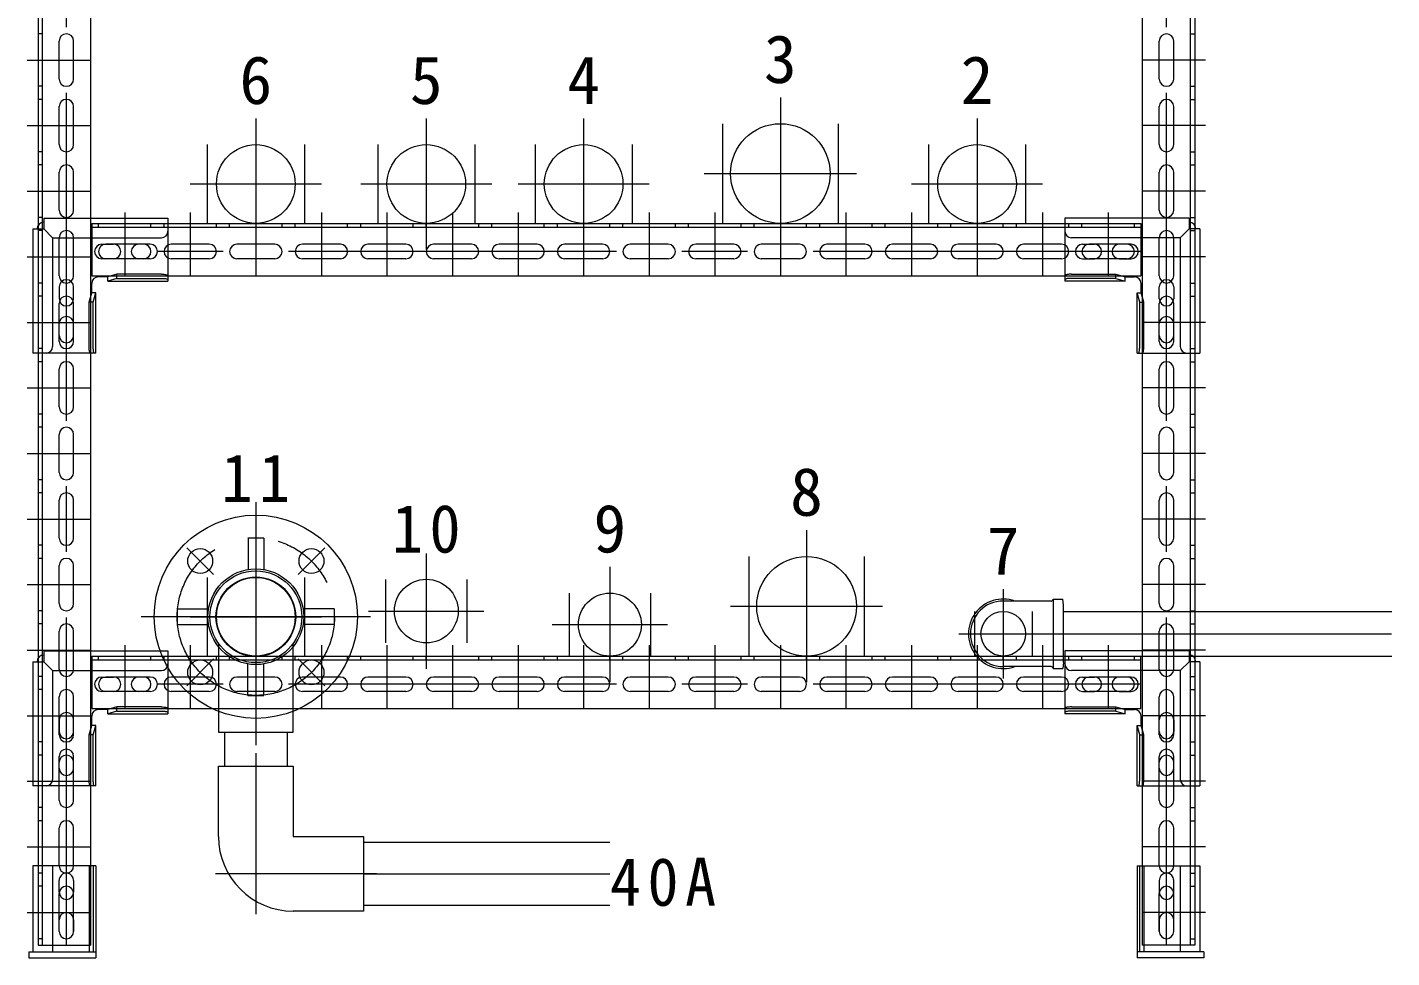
# Model space of a CAD drawing. Units: millimetres at full size, sheet at 1:50. Extents: x -29943 to 12787, y -4404 to 10657.
# Drawn here: x -1736 to -696, y 2150 to 2860 of the extents above; entities that cross this region are included whole.
import ezdxf
from ezdxf.enums import TextEntityAlignment as Align

# ---------------------------------------------------------------- set-up
doc = ezdxf.new("R2010")
doc.units = ezdxf.units.MM
doc.header["$LTSCALE"] = 50
doc.linetypes.add('CHAIN1', pattern=[8, 5, -1, 1, -1])
for name, color, linetype, lineweight in [('0-0_マルチ横', 3, 'Continuous', 9), ('0-1_接続金具', 7, 'Continuous', 18), ('0-3_マルチ縦', 3, 'Continuous', 9), ('0-F_文字', 7, 'Continuous', 9), ('1-1_2\u3000洗浄汚泥移送配管', 7, 'Continuous', 9), ('1-2_3\u3000洗浄水移送配管', 7, 'Continuous', 9), ('1-3_4\u3000工水配管', 7, 'Continuous', 9), ('1-4_5\u3000冷却水移送配管', 7, 'Continuous', 9), ('1-5_6\u3000冷却水返送配管', 7, 'Continuous', 9), ('1-6_7\u3000LPG供給配管', 3, 'Continuous', 9), ('1-7_8\u3000脱水ろ液移送配管', 7, 'Continuous', 9), ('1-8_9\u3000ろ布洗浄水移送配管', 7, 'Continuous', 9), ('1-9_10\u3000スチームドレン配管', 7, 'Continuous', 9), ('1-A_11\u3000市水配管', 7, 'Continuous', 9)]:
    doc.layers.add(name, color=color, linetype=linetype, lineweight=lineweight)
doc.styles.add('ＭＳ ゴシック', font='')
doc.styles.get('ＭＳ ゴシック').set_extended_font_data('MS Gothic')

msp = doc.modelspace()

# ---------------------------------------------------------------- linework, layer by layer
at = {"layer": '0-0_マルチ横', "color": 4, "linetype": 'CHAIN1'}
for p, q in [((-1662.07, 2718.76), (-1662.07, 2670.46)), ((-1612.07, 2718.76), (-1612.07, 2670.46)), ((-1562.07, 2718.76), (-1562.07, 2670.46)), ((-1512.07, 2718.76), (-1512.07, 2670.46)), ((-1462.07, 2718.76), (-1462.07, 2670.46)), ((-1412.07, 2718.76), (-1412.07, 2670.46)), ((-1362.07, 2718.76), (-1362.07, 2670.46)), ((-1312.07, 2718.76), (-1312.07, 2670.46)), ((-1262.07, 2718.76), (-1262.07, 2670.46)), ((-1212.07, 2718.76), (-1212.07, 2670.46)), ((-1162.07, 2718.76), (-1162.07, 2670.46)), ((-1112.07, 2718.76), (-1112.07, 2670.46)), ((-1062.07, 2718.76), (-1062.07, 2670.46)), ((-1012.07, 2718.76), (-1012.07, 2670.46)), ((-962.07, 2718.76), (-962.07, 2670.46)), ((-912.07, 2718.76), (-912.07, 2670.46)), ((-887.07, 2688.96), (-1687.07, 2688.96)), ((-1662.07, 2388.76), (-1662.07, 2340.46)), ((-1612.07, 2388.76), (-1612.07, 2340.46)), ((-1562.07, 2388.76), (-1562.07, 2340.46)), ((-1512.07, 2388.76), (-1512.07, 2340.46)), ((-1462.07, 2388.76), (-1462.07, 2340.46)), ((-1412.07, 2388.76), (-1412.07, 2340.46)), ((-1362.07, 2388.76), (-1362.07, 2340.46)), ((-1312.07, 2388.76), (-1312.07, 2340.46)), ((-1262.07, 2388.76), (-1262.07, 2340.46)), ((-1212.07, 2388.76), (-1212.07, 2340.46)), ((-1162.07, 2388.76), (-1162.07, 2340.46)), ((-1112.07, 2388.76), (-1112.07, 2340.46)), ((-1062.07, 2388.76), (-1062.07, 2340.46)), ((-1012.07, 2388.76), (-1012.07, 2340.46)), ((-962.07, 2388.76), (-962.07, 2340.46)), ((-912.07, 2388.76), (-912.07, 2340.46)), ((-887.07, 2358.96), (-1687.07, 2358.96))]:
    msp.add_line(p, q, dxfattribs=at)
at = {"layer": '0-0_マルチ横'}
for p, q in [((-1687.07, 2710.46), (-1687.07, 2670.46)), ((-1687.07, 2710.46), (-887.07, 2710.46)), ((-887.07, 2707.26), (-1687.07, 2707.26)), ((-1682.07, 2707.26), (-1682.07, 2710.46)), ((-1642.07, 2707.26), (-1642.07, 2710.46)), ((-1632.07, 2707.26), (-1632.07, 2710.46)), ((-1592.07, 2707.26), (-1592.07, 2710.46)), ((-1582.07, 2707.26), (-1582.07, 2710.46)), ((-1542.07, 2707.26), (-1542.07, 2710.46)), ((-1532.07, 2707.26), (-1532.07, 2710.46)), ((-1492.07, 2707.26), (-1492.07, 2710.46)), ((-1482.07, 2707.26), (-1482.07, 2710.46)), ((-1442.07, 2707.26), (-1442.07, 2710.46)), ((-1432.07, 2707.26), (-1432.07, 2710.46)), ((-1392.07, 2707.26), (-1392.07, 2710.46)), ((-1382.07, 2707.26), (-1382.07, 2710.46)), ((-1342.07, 2707.26), (-1342.07, 2710.46)), ((-1332.07, 2707.26), (-1332.07, 2710.46)), ((-1292.07, 2707.26), (-1292.07, 2710.46)), ((-1282.07, 2707.26), (-1282.07, 2710.46)), ((-1242.07, 2707.26), (-1242.07, 2710.46)), ((-1232.07, 2707.26), (-1232.07, 2710.46)), ((-1192.07, 2707.26), (-1192.07, 2710.46)), ((-1182.07, 2707.26), (-1182.07, 2710.46)), ((-1142.07, 2707.26), (-1142.07, 2710.46)), ((-1132.07, 2707.26), (-1132.07, 2710.46)), ((-1092.07, 2707.26), (-1092.07, 2710.46)), ((-1082.07, 2707.26), (-1082.07, 2710.46)), ((-1042.07, 2707.26), (-1042.07, 2710.46)), ((-1032.07, 2707.26), (-1032.07, 2710.46)), ((-992.07, 2707.26), (-992.07, 2710.46)), ((-982.07, 2707.26), (-982.07, 2710.46)), ((-942.07, 2707.26), (-942.07, 2710.46)), ((-932.07, 2707.26), (-932.07, 2710.46)), ((-892.07, 2707.26), (-892.07, 2710.46)), ((-887.07, 2710.46), (-887.07, 2670.46)), ((-1647.57, 2694.46), (-1676.57, 2694.46)), ((-1597.57, 2694.46), (-1626.57, 2694.46)), ((-1547.57, 2694.46), (-1576.57, 2694.46)), ((-1497.57, 2694.46), (-1526.57, 2694.46)), ((-1447.57, 2694.46), (-1476.57, 2694.46)), ((-1397.57, 2694.46), (-1426.57, 2694.46)), ((-1347.57, 2694.46), (-1376.57, 2694.46)), ((-1297.57, 2694.46), (-1326.57, 2694.46)), ((-1247.57, 2694.46), (-1276.57, 2694.46)), ((-1197.57, 2694.46), (-1226.57, 2694.46)), ((-1147.57, 2694.46), (-1176.57, 2694.46)), ((-1097.57, 2694.46), (-1126.57, 2694.46)), ((-1047.57, 2694.46), (-1076.57, 2694.46)), ((-997.57, 2694.46), (-1026.57, 2694.46)), ((-947.57, 2694.46), (-976.57, 2694.46)), ((-897.57, 2694.46), (-926.57, 2694.46)), ((-1647.57, 2683.46), (-1676.57, 2683.46)), ((-1597.57, 2683.46), (-1626.57, 2683.46)), ((-1547.57, 2683.46), (-1576.57, 2683.46)), ((-1497.57, 2683.46), (-1526.57, 2683.46)), ((-1447.57, 2683.46), (-1476.57, 2683.46)), ((-1397.57, 2683.46), (-1426.57, 2683.46)), ((-1347.57, 2683.46), (-1376.57, 2683.46)), ((-1297.57, 2683.46), (-1326.57, 2683.46)), ((-1247.57, 2683.46), (-1276.57, 2683.46)), ((-1197.57, 2683.46), (-1226.57, 2683.46)), ((-1147.57, 2683.46), (-1176.57, 2683.46)), ((-1097.57, 2683.46), (-1126.57, 2683.46)), ((-1047.57, 2683.46), (-1076.57, 2683.46)), ((-997.57, 2683.46), (-1026.57, 2683.46)), ((-947.57, 2683.46), (-976.57, 2683.46)), ((-897.57, 2683.46), (-926.57, 2683.46)), ((-1687.07, 2670.46), (-887.07, 2670.46)), ((-1687.07, 2380.46), (-1687.07, 2340.46)), ((-1687.07, 2380.46), (-887.07, 2380.46)), ((-887.07, 2377.26), (-1687.07, 2377.26)), ((-1682.07, 2377.26), (-1682.07, 2380.46)), ((-1642.07, 2377.26), (-1642.07, 2380.46)), ((-1632.07, 2377.26), (-1632.07, 2380.46)), ((-1592.07, 2377.26), (-1592.07, 2380.46)), ((-1582.07, 2377.26), (-1582.07, 2380.46)), ((-1542.07, 2377.26), (-1542.07, 2380.46)), ((-1532.07, 2377.26), (-1532.07, 2380.46)), ((-1492.07, 2377.26), (-1492.07, 2380.46)), ((-1482.07, 2377.26), (-1482.07, 2380.46)), ((-1442.07, 2377.26), (-1442.07, 2380.46)), ((-1432.07, 2377.26), (-1432.07, 2380.46)), ((-1392.07, 2377.26), (-1392.07, 2380.46)), ((-1382.07, 2377.26), (-1382.07, 2380.46)), ((-1342.07, 2377.26), (-1342.07, 2380.46)), ((-1332.07, 2377.26), (-1332.07, 2380.46)), ((-1292.07, 2377.26), (-1292.07, 2380.46)), ((-1282.07, 2377.26), (-1282.07, 2380.46)), ((-1242.07, 2377.26), (-1242.07, 2380.46)), ((-1232.07, 2377.26), (-1232.07, 2380.46)), ((-1192.07, 2377.26), (-1192.07, 2380.46)), ((-1182.07, 2377.26), (-1182.07, 2380.46)), ((-1142.07, 2377.26), (-1142.07, 2380.46)), ((-1132.07, 2377.26), (-1132.07, 2380.46)), ((-1092.07, 2377.26), (-1092.07, 2380.46)), ((-1082.07, 2377.26), (-1082.07, 2380.46)), ((-1042.07, 2377.26), (-1042.07, 2380.46)), ((-1032.07, 2377.26), (-1032.07, 2380.46)), ((-992.07, 2377.26), (-992.07, 2380.46)), ((-982.07, 2377.26), (-982.07, 2380.46)), ((-942.07, 2377.26), (-942.07, 2380.46)), ((-932.07, 2377.26), (-932.07, 2380.46)), ((-892.07, 2377.26), (-892.07, 2380.46)), ((-887.07, 2340.46), (-887.07, 2380.46)), ((-1647.57, 2364.46), (-1676.57, 2364.46)), ((-1597.57, 2364.46), (-1626.57, 2364.46)), ((-1547.57, 2364.46), (-1576.57, 2364.46)), ((-1497.57, 2364.46), (-1526.57, 2364.46)), ((-1447.57, 2364.46), (-1476.57, 2364.46)), ((-1397.57, 2364.46), (-1426.57, 2364.46)), ((-1347.57, 2364.46), (-1376.57, 2364.46)), ((-1297.57, 2364.46), (-1326.57, 2364.46)), ((-1247.57, 2364.46), (-1276.57, 2364.46)), ((-1197.57, 2364.46), (-1226.57, 2364.46)), ((-1147.57, 2364.46), (-1176.57, 2364.46)), ((-1097.57, 2364.46), (-1126.57, 2364.46)), ((-1047.57, 2364.46), (-1076.57, 2364.46)), ((-997.57, 2364.46), (-1026.57, 2364.46)), ((-947.57, 2364.46), (-976.57, 2364.46)), ((-897.57, 2364.46), (-926.57, 2364.46)), ((-1647.57, 2353.46), (-1676.57, 2353.46)), ((-1597.57, 2353.46), (-1626.57, 2353.46)), ((-1547.57, 2353.46), (-1576.57, 2353.46)), ((-1497.57, 2353.46), (-1526.57, 2353.46)), ((-1447.57, 2353.46), (-1476.57, 2353.46)), ((-1397.57, 2353.46), (-1426.57, 2353.46)), ((-1347.57, 2353.46), (-1376.57, 2353.46)), ((-1297.57, 2353.46), (-1326.57, 2353.46)), ((-1247.57, 2353.46), (-1276.57, 2353.46)), ((-1197.57, 2353.46), (-1226.57, 2353.46)), ((-1147.57, 2353.46), (-1176.57, 2353.46)), ((-1097.57, 2353.46), (-1126.57, 2353.46)), ((-1047.57, 2353.46), (-1076.57, 2353.46)), ((-997.57, 2353.46), (-1026.57, 2353.46)), ((-947.57, 2353.46), (-976.57, 2353.46)), ((-897.57, 2353.46), (-926.57, 2353.46)), ((-1687.07, 2340.46), (-887.07, 2340.46))]:
    msp.add_line(p, q, dxfattribs=at)
for centre, start, end in [((-1676.57, 2688.96), 90, 270), ((-1647.57, 2688.96), 270, 90), ((-1626.57, 2688.96), 90, 270), ((-1597.57, 2688.96), 270, 90), ((-1576.57, 2688.96), 90, 270), ((-1547.57, 2688.96), 270, 90), ((-1526.57, 2688.96), 90, 270), ((-1497.57, 2688.96), 270, 90), ((-1476.57, 2688.96), 90, 270), ((-1447.57, 2688.96), 270, 90), ((-1426.57, 2688.96), 90, 270), ((-1397.57, 2688.96), 270, 90), ((-1376.57, 2688.96), 90, 270), ((-1347.57, 2688.96), 270, 90), ((-1326.57, 2688.96), 90, 270), ((-1297.57, 2688.96), 270, 90), ((-1276.57, 2688.96), 90, 270), ((-1247.57, 2688.96), 270, 90), ((-1226.57, 2688.96), 90, 270), ((-1197.57, 2688.96), 270, 90), ((-1176.57, 2688.96), 90, 270), ((-1147.57, 2688.96), 270, 90), ((-1126.57, 2688.96), 90, 270), ((-1097.57, 2688.96), 270, 90), ((-1076.57, 2688.96), 90, 270), ((-1047.57, 2688.96), 270, 90), ((-1026.57, 2688.96), 90, 270), ((-997.57, 2688.96), 270, 90), ((-976.57, 2688.96), 90, 270), ((-947.57, 2688.96), 270, 90), ((-926.57, 2688.96), 90, 270), ((-897.57, 2688.96), 270, 90), ((-1676.57, 2358.96), 90, 270), ((-1647.57, 2358.96), 270, 90), ((-1626.57, 2358.96), 90, 270), ((-1597.57, 2358.96), 270, 90), ((-1576.57, 2358.96), 90, 270), ((-1547.57, 2358.96), 270, 90), ((-1526.57, 2358.96), 90, 270), ((-1497.57, 2358.96), 270, 90), ((-1476.57, 2358.96), 90, 270), ((-1447.57, 2358.96), 270, 90), ((-1426.57, 2358.96), 90, 270), ((-1397.57, 2358.96), 270, 90), ((-1376.57, 2358.96), 90, 270), ((-1347.57, 2358.96), 270, 90), ((-1326.57, 2358.96), 90, 270), ((-1297.57, 2358.96), 270, 90), ((-1276.57, 2358.96), 90, 270), ((-1247.57, 2358.96), 270, 90), ((-1226.57, 2358.96), 90, 270), ((-1197.57, 2358.96), 270, 90), ((-1176.57, 2358.96), 90, 270), ((-1147.57, 2358.96), 270, 90), ((-1126.57, 2358.96), 90, 270), ((-1097.57, 2358.96), 270, 90), ((-1076.57, 2358.96), 90, 270), ((-1047.57, 2358.96), 270, 90), ((-1026.57, 2358.96), 90, 270), ((-997.57, 2358.96), 270, 90), ((-976.57, 2358.96), 90, 270), ((-947.57, 2358.96), 270, 90), ((-926.57, 2358.96), 90, 270), ((-897.57, 2358.96), 270, 90)]:
    msp.add_arc(centre, 5.5, start, end, dxfattribs=at)
at = {"layer": '0-1_接続金具'}
for p, q in [((-1732.07, 2706.21), (-1732.07, 2611.46)), ((-1732.07, 2706.21), (-1723.82, 2706.21)), ((-1723.82, 2714.46), (-1629.07, 2714.46)), ((-1723.82, 2714.46), (-1723.82, 2706.21)), ((-1723.82, 2706.21), (-1717.07, 2699.46)), ((-1629.07, 2714.46), (-1629.07, 2666.46)), ((-850.32, 2714.46), (-945.07, 2714.46)), ((-945.07, 2714.46), (-945.07, 2666.46)), ((-850.32, 2706.21), (-857.07, 2699.46)), ((-850.32, 2714.46), (-850.32, 2706.21)), ((-842.07, 2706.21), (-850.32, 2706.21)), ((-842.07, 2706.21), (-842.07, 2611.46)), ((-1717.07, 2699.46), (-1717.07, 2616.46)), ((-1717.07, 2699.46), (-1634.07, 2699.46)), ((-857.07, 2699.46), (-940.07, 2699.46)), ((-857.07, 2699.46), (-857.07, 2616.46)), ((-1679.57, 2694.46), (-1670.57, 2694.46)), ((-1642.57, 2694.46), (-1651.57, 2694.46)), ((-931.57, 2694.46), (-922.57, 2694.46)), ((-894.57, 2694.46), (-903.57, 2694.46)), ((-1670.57, 2683.46), (-1679.57, 2683.46)), ((-1642.57, 2683.46), (-1651.57, 2683.46)), ((-931.57, 2683.46), (-922.57, 2683.46)), ((-903.57, 2683.46), (-894.57, 2683.46)), ((-1687.22, 2657.46), (-1687.22, 2664.62)), ((-1675.07, 2669.62), (-1682.22, 2669.62)), ((-1668, 2671.67), (-1675.07, 2669.62)), ((-1675.07, 2666.46), (-1675.07, 2669.62)), ((-1668, 2668.52), (-1675.07, 2666.46)), ((-1675.07, 2666.46), (-1629.07, 2666.46)), ((-1668, 2668.52), (-1668, 2671.67)), ((-1634.07, 2671.67), (-1668, 2671.67)), ((-1668, 2668.52), (-1634.07, 2668.52)), ((-899.07, 2666.46), (-945.07, 2666.46)), ((-940.07, 2671.67), (-906.14, 2671.67)), ((-906.14, 2668.52), (-940.07, 2668.52)), ((-906.14, 2671.67), (-899.07, 2669.62)), ((-906.14, 2668.52), (-906.14, 2671.67)), ((-906.14, 2668.52), (-899.07, 2666.46)), ((-899.07, 2669.62), (-891.92, 2669.62)), ((-899.07, 2666.46), (-899.07, 2669.62)), ((-886.92, 2657.46), (-886.92, 2664.62)), ((-1712.07, 2661.96), (-1712.07, 2652.96)), ((-1701.07, 2652.96), (-1701.07, 2661.96)), ((-1689.28, 2650.39), (-1687.22, 2657.46)), ((-1684.07, 2657.46), (-1687.22, 2657.46)), ((-1686.13, 2650.39), (-1684.07, 2657.46)), ((-1684.07, 2611.46), (-1684.07, 2657.46)), ((-888.01, 2650.39), (-890.07, 2657.46)), ((-890.07, 2611.46), (-890.07, 2657.46)), ((-890.07, 2657.46), (-886.92, 2657.46)), ((-884.86, 2650.39), (-886.92, 2657.46)), ((-873.07, 2652.96), (-873.07, 2661.96)), ((-862.07, 2661.96), (-862.07, 2652.96)), ((-1686.13, 2650.39), (-1689.28, 2650.39)), ((-1689.28, 2616.46), (-1689.28, 2650.39)), ((-1686.13, 2616.46), (-1686.13, 2650.39)), ((-888.01, 2650.39), (-884.86, 2650.39)), ((-888.01, 2616.46), (-888.01, 2650.39)), ((-884.86, 2616.46), (-884.86, 2650.39)), ((-1712.07, 2624.96), (-1712.07, 2633.96)), ((-1701.07, 2624.96), (-1701.07, 2633.96)), ((-873.07, 2624.96), (-873.07, 2633.96)), ((-862.07, 2624.96), (-862.07, 2633.96)), ((-1684.07, 2611.46), (-1732.07, 2611.46)), ((-890.07, 2611.46), (-842.07, 2611.46)), ((-1723.82, 2384.46), (-1629.07, 2384.46)), ((-1723.82, 2384.46), (-1723.82, 2376.21)), ((-1629.07, 2384.46), (-1629.07, 2336.46)), ((-850.32, 2384.46), (-945.07, 2384.46)), ((-945.07, 2384.46), (-945.07, 2336.46)), ((-850.32, 2384.46), (-850.32, 2376.21)), ((-1732.07, 2376.21), (-1732.07, 2281.46)), ((-1732.07, 2376.21), (-1723.82, 2376.21)), ((-1723.82, 2376.21), (-1717.07, 2369.46)), ((-850.32, 2376.21), (-857.07, 2369.46)), ((-842.07, 2376.21), (-850.32, 2376.21)), ((-842.07, 2376.21), (-842.07, 2281.46)), ((-1717.07, 2369.46), (-1717.07, 2286.46)), ((-1717.07, 2369.46), (-1634.07, 2369.46)), ((-1679.57, 2364.46), (-1670.57, 2364.46)), ((-1642.57, 2364.46), (-1651.57, 2364.46)), ((-857.07, 2369.46), (-940.07, 2369.46)), ((-931.57, 2364.46), (-922.57, 2364.46)), ((-894.57, 2364.46), (-903.57, 2364.46)), ((-857.07, 2369.46), (-857.07, 2286.46)), ((-1670.57, 2353.46), (-1679.57, 2353.46)), ((-1642.57, 2353.46), (-1651.57, 2353.46)), ((-931.57, 2353.46), (-922.57, 2353.46)), ((-903.57, 2353.46), (-894.57, 2353.46)), ((-1668, 2341.67), (-1675.07, 2339.62)), ((-1668, 2338.52), (-1668, 2341.67)), ((-1634.07, 2341.67), (-1668, 2341.67)), ((-940.07, 2341.67), (-906.14, 2341.67)), ((-906.14, 2341.67), (-899.07, 2339.62)), ((-906.14, 2338.52), (-906.14, 2341.67)), ((-1712.07, 2331.96), (-1712.07, 2322.96)), ((-1701.07, 2322.96), (-1701.07, 2331.96)), ((-1687.22, 2327.46), (-1687.22, 2334.62)), ((-1675.07, 2339.62), (-1682.22, 2339.62)), ((-1675.07, 2336.46), (-1675.07, 2339.62)), ((-1668, 2338.52), (-1675.07, 2336.46)), ((-1675.07, 2336.46), (-1629.07, 2336.46)), ((-1668, 2338.52), (-1634.07, 2338.52)), ((-899.07, 2336.46), (-945.07, 2336.46)), ((-906.14, 2338.52), (-940.07, 2338.52)), ((-906.14, 2338.52), (-899.07, 2336.46)), ((-899.07, 2339.62), (-891.92, 2339.62)), ((-899.07, 2336.46), (-899.07, 2339.62)), ((-886.92, 2327.46), (-886.92, 2334.62)), ((-873.07, 2322.96), (-873.07, 2331.96)), ((-862.07, 2331.96), (-862.07, 2322.96)), ((-1689.28, 2320.39), (-1687.22, 2327.46)), ((-1684.07, 2327.46), (-1687.22, 2327.46)), ((-1686.13, 2320.39), (-1684.07, 2327.46)), ((-1684.07, 2281.46), (-1684.07, 2327.46)), ((-888.01, 2320.39), (-890.07, 2327.46)), ((-890.07, 2281.46), (-890.07, 2327.46)), ((-890.07, 2327.46), (-886.92, 2327.46)), ((-884.86, 2320.39), (-886.92, 2327.46)), ((-1686.13, 2320.39), (-1689.28, 2320.39)), ((-1689.28, 2286.46), (-1689.28, 2320.39)), ((-1686.13, 2286.46), (-1686.13, 2320.39)), ((-888.01, 2320.39), (-884.86, 2320.39)), ((-888.01, 2286.46), (-888.01, 2320.39)), ((-884.86, 2286.46), (-884.86, 2320.39)), ((-1712.07, 2294.96), (-1712.07, 2303.96)), ((-1701.07, 2294.96), (-1701.07, 2303.96)), ((-873.07, 2294.96), (-873.07, 2303.96)), ((-862.07, 2294.96), (-862.07, 2303.96)), ((-1684.07, 2281.46), (-1732.07, 2281.46)), ((-890.07, 2281.46), (-842.07, 2281.46)), ((-1684.07, 2220.46), (-1732.07, 2220.46)), ((-1732.07, 2220.46), (-1732.07, 2154.96)), ((-1717.07, 2220.46), (-1717.07, 2154.96)), ((-1689.24, 2220.46), (-1689.24, 2154.96)), ((-1686.09, 2220.46), (-1686.09, 2154.96)), ((-1684.07, 2220.46), (-1684.07, 2150.46)), ((-890.07, 2220.46), (-842.07, 2220.46)), ((-890.07, 2220.46), (-890.07, 2150.46)), ((-888.05, 2220.46), (-888.05, 2154.96)), ((-884.9, 2220.46), (-884.9, 2154.96)), ((-857.07, 2220.46), (-857.07, 2154.96)), ((-842.07, 2220.46), (-842.07, 2154.96)), ((-1712.07, 2200.46), (-1712.07, 2209.46)), ((-1701.07, 2209.46), (-1701.07, 2200.46)), ((-873.07, 2209.46), (-873.07, 2200.46)), ((-862.07, 2200.46), (-862.07, 2209.46)), ((-1712.07, 2170.46), (-1712.07, 2179.46)), ((-1701.07, 2179.46), (-1701.07, 2170.46)), ((-873.07, 2179.46), (-873.07, 2170.46)), ((-862.07, 2170.46), (-862.07, 2179.46)), ((-1735.07, 2154.96), (-1684.07, 2154.96)), ((-1735.07, 2154.96), (-1735.07, 2150.46)), ((-839.07, 2154.96), (-890.07, 2154.96)), ((-839.07, 2154.96), (-839.07, 2150.46)), ((-1735.07, 2150.46), (-1684.07, 2150.46)), ((-839.07, 2150.46), (-890.07, 2150.46))]:
    msp.add_line(p, q, dxfattribs=at)
for points in [[(-1634.07, 2671.67), (-1633.2, 2671.66), (-1632.36, 2671.61), (-1631.57, 2671.54), (-1630.86, 2671.43), (-1630.24, 2671.31), (-1629.74, 2671.16), (-1629.37, 2671), (-1629.15, 2670.82), (-1629.07, 2670.64)], [(-1634.07, 2668.52), (-1633.2, 2668.51), (-1632.36, 2668.46), (-1631.57, 2668.38), (-1630.86, 2668.28), (-1630.24, 2668.15), (-1629.74, 2668.01), (-1629.37, 2667.84), (-1629.15, 2667.67), (-1629.07, 2667.49)], [(-940.07, 2671.67), (-940.94, 2671.66), (-941.78, 2671.61), (-942.57, 2671.54), (-943.29, 2671.43), (-943.9, 2671.31), (-944.4, 2671.16), (-944.77, 2671), (-945, 2670.82), (-945.07, 2670.64)], [(-940.07, 2668.52), (-940.94, 2668.51), (-941.78, 2668.46), (-942.57, 2668.38), (-943.29, 2668.28), (-943.9, 2668.15), (-944.4, 2668.01), (-944.77, 2667.84), (-945, 2667.67), (-945.07, 2667.49)], [(-1688.25, 2611.46), (-1688.43, 2611.54), (-1688.6, 2611.77), (-1688.77, 2612.13), (-1688.91, 2612.63), (-1689.04, 2613.25), (-1689.14, 2613.96), (-1689.22, 2614.75), (-1689.26, 2615.6), (-1689.28, 2616.46)], [(-1685.1, 2611.46), (-1685.28, 2611.54), (-1685.45, 2611.77), (-1685.61, 2612.13), (-1685.76, 2612.63), (-1685.89, 2613.25), (-1685.99, 2613.96), (-1686.07, 2614.75), (-1686.11, 2615.6), (-1686.13, 2616.46)], [(-889.04, 2611.46), (-888.86, 2611.54), (-888.69, 2611.77), (-888.53, 2612.13), (-888.38, 2612.63), (-888.26, 2613.25), (-888.15, 2613.96), (-888.08, 2614.75), (-888.03, 2615.6), (-888.01, 2616.46)], [(-885.89, 2611.46), (-885.71, 2611.54), (-885.54, 2611.77), (-885.38, 2612.13), (-885.23, 2612.63), (-885.1, 2613.25), (-885, 2613.96), (-884.92, 2614.75), (-884.88, 2615.6), (-884.86, 2616.46)], [(-1634.07, 2341.67), (-1633.2, 2341.66), (-1632.36, 2341.61), (-1631.57, 2341.54), (-1630.86, 2341.43), (-1630.24, 2341.31), (-1629.74, 2341.16), (-1629.37, 2341), (-1629.15, 2340.82), (-1629.07, 2340.64)], [(-940.07, 2341.67), (-940.94, 2341.66), (-941.78, 2341.61), (-942.57, 2341.54), (-943.29, 2341.43), (-943.9, 2341.31), (-944.4, 2341.16), (-944.77, 2341), (-945, 2340.82), (-945.07, 2340.64)], [(-1634.07, 2338.52), (-1633.2, 2338.51), (-1632.36, 2338.46), (-1631.57, 2338.38), (-1630.86, 2338.28), (-1630.24, 2338.15), (-1629.74, 2338.01), (-1629.37, 2337.84), (-1629.15, 2337.67), (-1629.07, 2337.49)], [(-940.07, 2338.52), (-940.94, 2338.51), (-941.78, 2338.46), (-942.57, 2338.38), (-943.29, 2338.28), (-943.9, 2338.15), (-944.4, 2338.01), (-944.77, 2337.84), (-945, 2337.67), (-945.07, 2337.49)], [(-1688.25, 2281.46), (-1688.43, 2281.54), (-1688.6, 2281.77), (-1688.77, 2282.13), (-1688.91, 2282.63), (-1689.04, 2283.25), (-1689.14, 2283.96), (-1689.22, 2284.75), (-1689.26, 2285.6), (-1689.28, 2286.46)], [(-1685.1, 2281.46), (-1685.28, 2281.54), (-1685.45, 2281.77), (-1685.61, 2282.13), (-1685.76, 2282.63), (-1685.89, 2283.25), (-1685.99, 2283.96), (-1686.07, 2284.75), (-1686.11, 2285.6), (-1686.13, 2286.46)], [(-889.04, 2281.46), (-888.86, 2281.54), (-888.69, 2281.77), (-888.53, 2282.13), (-888.38, 2282.63), (-888.26, 2283.25), (-888.15, 2283.96), (-888.08, 2284.75), (-888.03, 2285.6), (-888.01, 2286.46)], [(-885.89, 2281.46), (-885.71, 2281.54), (-885.54, 2281.77), (-885.38, 2282.13), (-885.23, 2282.63), (-885.1, 2283.25), (-885, 2283.96), (-884.92, 2284.75), (-884.88, 2285.6), (-884.86, 2286.46)]]:
    msp.add_lwpolyline(points, dxfattribs=at)
for centre, radius, start, end in [((-1723.82, 2706.21), 5.05, 90, 180), ((-850.32, 2706.21), 5.05, 0, 90), ((-1634.07, 2704.46), 5, 270, 0), ((-940.07, 2704.46), 5, 180, 270), ((-1679.57, 2688.96), 5.5, 90, 270), ((-1670.57, 2688.96), 5.5, 270, 90), ((-1651.57, 2688.96), 5.5, 90, 270), ((-1642.57, 2688.96), 5.5, 270, 90), ((-931.57, 2688.96), 5.5, 90, 270), ((-922.57, 2688.96), 5.5, 270, 90), ((-903.57, 2688.96), 5.5, 90, 270), ((-894.57, 2688.96), 5.5, 270, 90), ((-1706.57, 2661.96), 5.5, 0, 180), ((-1682.22, 2664.62), 5, 90, 180), ((-891.92, 2664.62), 5, 0, 90), ((-867.57, 2661.96), 5.5, 0, 180), ((-1706.57, 2652.96), 5.5, 180, 0), ((-867.57, 2652.96), 5.5, 180, 0), ((-1706.57, 2633.96), 5.5, 0, 180), ((-867.57, 2633.96), 5.5, 0, 180), ((-1706.57, 2624.96), 5.5, 180, 0), ((-867.57, 2624.96), 5.5, 180, 0), ((-1722.07, 2616.46), 5, 270, 0), ((-852.07, 2616.46), 5, 180, 270), ((-1723.82, 2376.21), 5.05, 90, 180), ((-1634.07, 2374.46), 5, 270, 0), ((-940.07, 2374.46), 5, 180, 270), ((-850.32, 2376.21), 5.05, 0, 90), ((-1679.57, 2358.96), 5.5, 90, 270), ((-1670.57, 2358.96), 5.5, 270, 90), ((-1651.57, 2358.96), 5.5, 90, 270), ((-1642.57, 2358.96), 5.5, 270, 90), ((-931.57, 2358.96), 5.5, 90, 270), ((-922.57, 2358.96), 5.5, 270, 90), ((-903.57, 2358.96), 5.5, 90, 270), ((-894.57, 2358.96), 5.5, 270, 90), ((-1706.57, 2331.96), 5.5, 0, 180), ((-1682.22, 2334.62), 5, 90, 180), ((-891.92, 2334.62), 5, 0, 90), ((-867.57, 2331.96), 5.5, 0, 180), ((-1706.57, 2322.96), 5.5, 180, 0), ((-867.57, 2322.96), 5.5, 180, 0), ((-1706.57, 2303.96), 5.5, 0, 180), ((-867.57, 2303.96), 5.5, 0, 180), ((-1706.57, 2294.96), 5.5, 180, 0), ((-867.57, 2294.96), 5.5, 180, 0), ((-1722.07, 2286.46), 5, 270, 0), ((-852.07, 2286.46), 5, 180, 270), ((-1706.57, 2209.46), 5.5, 158.00054, 180), ((-1706.57, 2209.46), 5.5, 0, 158.00054), ((-867.57, 2209.46), 5.5, 21.99946, 180), ((-867.57, 2209.46), 5.5, 0, 21.99946), ((-1706.57, 2200.46), 5.5, 180, 0), ((-867.57, 2200.46), 5.5, 180, 0), ((-1706.57, 2179.46), 5.5, 0, 180), ((-867.57, 2179.46), 5.5, 0, 180), ((-1706.57, 2170.46), 5.5, 180, 0), ((-867.57, 2170.46), 5.5, 180, 0)]:
    msp.add_arc(centre, radius, start, end, dxfattribs=at)
at = {"layer": '0-3_マルチ縦', "color": 4, "linetype": 'CHAIN1'}
for p, q in [((-1706.57, 2159.96), (-1706.57, 3159.96)), ((-867.57, 2159.96), (-867.57, 3159.96)), ((-1736.37, 2834.96), (-1688.07, 2834.96)), ((-837.78, 2834.96), (-886.07, 2834.96)), ((-1736.37, 2784.96), (-1688.07, 2784.96)), ((-837.78, 2784.96), (-886.07, 2784.96)), ((-1736.37, 2734.96), (-1688.07, 2734.96)), ((-837.78, 2734.96), (-886.07, 2734.96)), ((-1736.37, 2684.96), (-1688.07, 2684.96)), ((-837.78, 2684.96), (-886.07, 2684.96)), ((-1736.37, 2634.96), (-1688.07, 2634.96)), ((-837.78, 2634.96), (-886.07, 2634.96)), ((-1736.37, 2584.96), (-1688.07, 2584.96)), ((-837.78, 2584.96), (-886.07, 2584.96)), ((-1736.37, 2534.96), (-1688.07, 2534.96)), ((-837.78, 2534.96), (-886.07, 2534.96)), ((-1736.37, 2484.96), (-1688.07, 2484.96)), ((-837.78, 2484.96), (-886.07, 2484.96)), ((-1736.37, 2434.96), (-1688.07, 2434.96)), ((-837.78, 2434.96), (-886.07, 2434.96)), ((-1736.37, 2384.96), (-1688.07, 2384.96)), ((-837.78, 2384.96), (-886.07, 2384.96)), ((-1736.37, 2334.96), (-1688.07, 2334.96)), ((-837.78, 2334.96), (-886.07, 2334.96)), ((-1736.37, 2284.96), (-1688.07, 2284.96)), ((-837.78, 2284.96), (-886.07, 2284.96)), ((-1736.37, 2234.96), (-1688.07, 2234.96)), ((-837.78, 2234.96), (-886.07, 2234.96)), ((-1736.37, 2184.96), (-1688.07, 2184.96)), ((-837.78, 2184.96), (-886.07, 2184.96))]:
    msp.add_line(p, q, dxfattribs=at)
at = {"layer": '0-3_マルチ縦'}
for p, q in [((-1728.07, 3109.96), (-1728.07, 2159.96)), ((-1724.87, 2159.96), (-1724.87, 3109.96)), ((-1688.07, 3109.96), (-1688.07, 2159.96)), ((-886.07, 3109.96), (-886.07, 2159.96)), ((-849.27, 2159.96), (-849.27, 3109.96)), ((-846.07, 3109.96), (-846.07, 2159.96)), ((-1724.87, 2854.96), (-1728.07, 2854.96)), ((-849.27, 2854.96), (-846.07, 2854.96)), ((-1712.07, 2820.46), (-1712.07, 2849.46)), ((-1701.07, 2820.46), (-1701.07, 2849.46)), ((-873.07, 2820.46), (-873.07, 2849.46)), ((-862.07, 2820.46), (-862.07, 2849.46)), ((-1724.87, 2814.96), (-1728.07, 2814.96)), ((-849.27, 2814.96), (-846.07, 2814.96)), ((-1724.87, 2804.96), (-1728.07, 2804.96)), ((-1712.07, 2770.46), (-1712.07, 2799.46)), ((-1701.07, 2770.46), (-1701.07, 2799.46)), ((-873.07, 2770.46), (-873.07, 2799.46)), ((-862.07, 2770.46), (-862.07, 2799.46)), ((-849.27, 2804.96), (-846.07, 2804.96)), ((-1724.87, 2764.96), (-1728.07, 2764.96)), ((-849.27, 2764.96), (-846.07, 2764.96)), ((-1724.87, 2754.96), (-1728.07, 2754.96)), ((-1712.07, 2720.46), (-1712.07, 2749.46)), ((-1701.07, 2720.46), (-1701.07, 2749.46)), ((-873.07, 2720.46), (-873.07, 2749.46)), ((-862.07, 2720.46), (-862.07, 2749.46)), ((-849.27, 2754.96), (-846.07, 2754.96)), ((-1724.87, 2714.96), (-1728.07, 2714.96)), ((-849.27, 2714.96), (-846.07, 2714.96)), ((-1724.87, 2704.96), (-1728.07, 2704.96)), ((-1712.07, 2670.46), (-1712.07, 2699.46)), ((-1701.07, 2670.46), (-1701.07, 2699.46)), ((-873.07, 2670.46), (-873.07, 2699.46)), ((-862.07, 2670.46), (-862.07, 2699.46)), ((-849.27, 2704.96), (-846.07, 2704.96)), ((-1724.87, 2664.96), (-1728.07, 2664.96)), ((-849.27, 2664.96), (-846.07, 2664.96)), ((-1724.87, 2654.96), (-1728.07, 2654.96)), ((-849.27, 2654.96), (-846.07, 2654.96)), ((-1712.07, 2620.46), (-1712.07, 2649.46)), ((-1701.07, 2620.46), (-1701.07, 2649.46)), ((-873.07, 2620.46), (-873.07, 2649.46)), ((-862.07, 2620.46), (-862.07, 2649.46)), ((-1724.87, 2614.96), (-1728.07, 2614.96)), ((-849.27, 2614.96), (-846.07, 2614.96)), ((-1724.87, 2604.96), (-1728.07, 2604.96)), ((-849.27, 2604.96), (-846.07, 2604.96)), ((-1712.07, 2570.46), (-1712.07, 2599.46)), ((-1701.07, 2570.46), (-1701.07, 2599.46)), ((-873.07, 2570.46), (-873.07, 2599.46)), ((-862.07, 2570.46), (-862.07, 2599.46)), ((-1724.87, 2564.96), (-1728.07, 2564.96)), ((-849.27, 2564.96), (-846.07, 2564.96)), ((-1724.87, 2554.96), (-1728.07, 2554.96)), ((-1712.07, 2520.46), (-1712.07, 2549.46)), ((-1701.07, 2520.46), (-1701.07, 2549.46)), ((-873.07, 2520.46), (-873.07, 2549.46)), ((-862.07, 2520.46), (-862.07, 2549.46)), ((-849.27, 2554.96), (-846.07, 2554.96)), ((-1724.87, 2514.96), (-1728.07, 2514.96)), ((-849.27, 2514.96), (-846.07, 2514.96)), ((-1724.87, 2504.96), (-1728.07, 2504.96)), ((-1712.07, 2470.46), (-1712.07, 2499.46)), ((-1701.07, 2470.46), (-1701.07, 2499.46)), ((-873.07, 2470.46), (-873.07, 2499.46)), ((-862.07, 2470.46), (-862.07, 2499.46)), ((-849.27, 2504.96), (-846.07, 2504.96)), ((-1724.87, 2464.96), (-1728.07, 2464.96)), ((-849.27, 2464.96), (-846.07, 2464.96)), ((-1724.87, 2454.96), (-1728.07, 2454.96)), ((-1712.07, 2420.46), (-1712.07, 2449.46)), ((-1701.07, 2420.46), (-1701.07, 2449.46)), ((-873.07, 2420.46), (-873.07, 2449.46)), ((-862.07, 2420.46), (-862.07, 2449.46)), ((-849.27, 2454.96), (-846.07, 2454.96)), ((-1724.87, 2414.96), (-1728.07, 2414.96)), ((-849.27, 2414.96), (-846.07, 2414.96)), ((-1724.87, 2404.96), (-1728.07, 2404.96)), ((-849.27, 2404.96), (-846.07, 2404.96)), ((-1712.07, 2370.46), (-1712.07, 2399.46)), ((-1701.07, 2370.46), (-1701.07, 2399.46)), ((-873.07, 2370.46), (-873.07, 2399.46)), ((-862.07, 2370.46), (-862.07, 2399.46)), ((-1724.87, 2364.96), (-1728.07, 2364.96)), ((-849.27, 2364.96), (-846.07, 2364.96)), ((-1724.87, 2354.96), (-1728.07, 2354.96)), ((-849.27, 2354.96), (-846.07, 2354.96)), ((-1712.07, 2320.46), (-1712.07, 2349.46)), ((-1701.07, 2320.46), (-1701.07, 2349.46)), ((-873.07, 2320.46), (-873.07, 2349.46)), ((-862.07, 2320.46), (-862.07, 2349.46)), ((-1724.87, 2314.96), (-1728.07, 2314.96)), ((-849.27, 2314.96), (-846.07, 2314.96)), ((-1724.87, 2304.96), (-1728.07, 2304.96)), ((-849.27, 2304.96), (-846.07, 2304.96)), ((-1712.07, 2270.46), (-1712.07, 2299.46)), ((-1701.07, 2270.46), (-1701.07, 2299.46)), ((-873.07, 2270.46), (-873.07, 2299.46)), ((-862.07, 2270.46), (-862.07, 2299.46)), ((-1724.87, 2264.96), (-1728.07, 2264.96)), ((-849.27, 2264.96), (-846.07, 2264.96)), ((-1724.87, 2254.96), (-1728.07, 2254.96)), ((-1712.07, 2220.46), (-1712.07, 2249.46)), ((-1701.07, 2220.46), (-1701.07, 2249.46)), ((-873.07, 2220.46), (-873.07, 2249.46)), ((-862.07, 2220.46), (-862.07, 2249.46)), ((-849.27, 2254.96), (-846.07, 2254.96)), ((-1724.87, 2214.96), (-1728.07, 2214.96)), ((-849.27, 2214.96), (-846.07, 2214.96)), ((-1724.87, 2204.96), (-1728.07, 2204.96)), ((-1712.07, 2170.46), (-1712.07, 2199.46)), ((-1701.07, 2170.46), (-1701.07, 2199.46)), ((-873.07, 2170.46), (-873.07, 2199.46)), ((-862.07, 2170.46), (-862.07, 2199.46)), ((-849.27, 2204.96), (-846.07, 2204.96)), ((-1724.87, 2164.96), (-1728.07, 2164.96)), ((-849.27, 2164.96), (-846.07, 2164.96)), ((-1728.07, 2159.96), (-1688.07, 2159.96)), ((-846.07, 2159.96), (-886.07, 2159.96))]:
    msp.add_line(p, q, dxfattribs=at)
for centre, start, end in [((-1706.57, 2849.46), 0, 180), ((-867.57, 2849.46), 0, 180), ((-1706.57, 2820.46), 180, 0), ((-867.57, 2820.46), 180, 0), ((-1706.57, 2799.46), 0, 180), ((-867.57, 2799.46), 0, 180), ((-1706.57, 2770.46), 180, 0), ((-867.57, 2770.46), 180, 0), ((-1706.57, 2749.46), 0, 180), ((-867.57, 2749.46), 0, 180), ((-1706.57, 2720.46), 180, 0), ((-867.57, 2720.46), 180, 0), ((-1706.57, 2699.46), 0, 180), ((-867.57, 2699.46), 0, 180), ((-1706.57, 2670.46), 180, 0), ((-867.57, 2670.46), 180, 0), ((-1706.57, 2649.46), 0, 180), ((-867.57, 2649.46), 0, 180), ((-1706.57, 2620.46), 180, 0), ((-867.57, 2620.46), 180, 0), ((-1706.57, 2599.46), 0, 180), ((-867.57, 2599.46), 0, 180), ((-1706.57, 2570.46), 180, 0), ((-867.57, 2570.46), 180, 0), ((-1706.57, 2549.46), 0, 180), ((-867.57, 2549.46), 0, 180), ((-1706.57, 2520.46), 180, 0), ((-867.57, 2520.46), 180, 0), ((-1706.57, 2499.46), 0, 180), ((-867.57, 2499.46), 0, 180), ((-1706.57, 2470.46), 180, 0), ((-867.57, 2470.46), 180, 0), ((-1706.57, 2449.46), 0, 180), ((-867.57, 2449.46), 0, 180), ((-1706.57, 2420.46), 180, 0), ((-867.57, 2420.46), 180, 0), ((-1706.57, 2399.46), 0, 180), ((-867.57, 2399.46), 0, 180), ((-1706.57, 2370.46), 180, 0), ((-867.57, 2370.46), 180, 0), ((-1706.57, 2349.46), 0, 180), ((-867.57, 2349.46), 0, 180), ((-1706.57, 2320.46), 180, 0), ((-867.57, 2320.46), 180, 0), ((-1706.57, 2299.46), 0, 180), ((-867.57, 2299.46), 0, 180), ((-1706.57, 2270.46), 180, 0), ((-867.57, 2270.46), 180, 0), ((-1706.57, 2249.46), 0, 180), ((-867.57, 2249.46), 0, 180), ((-1706.57, 2220.46), 180, 0), ((-867.57, 2220.46), 180, 0), ((-1706.57, 2199.46), 0, 180), ((-867.57, 2199.46), 0, 180), ((-1706.57, 2170.46), 180, 0), ((-867.57, 2170.46), 180, 0)]:
    msp.add_arc(centre, 5.5, start, end, dxfattribs=at)
at = {"layer": '1-1_2\u3000洗浄汚泥移送配管', "color": 4, "linetype": 'CHAIN1'}
for p, q in [((-1012.07, 2790.46), (-1012.07, 2690.46)), ((-1062.07, 2740.46), (-962.07, 2740.46))]:
    msp.add_line(p, q, dxfattribs=at)
at = {"layer": '1-1_2\u3000洗浄汚泥移送配管'}
for p, q in [((-1049.07, 2770.46), (-1049.07, 2710.46)), ((-975.07, 2770.46), (-975.07, 2710.46))]:
    msp.add_line(p, q, dxfattribs=at)
at = {"layer": '1-1_2\u3000洗浄汚泥移送配管', "color": 3}
msp.add_circle((-1012.07, 2740.46), 30, dxfattribs=at)
at = {"layer": '1-2_3\u3000洗浄水移送配管', "color": 4, "linetype": 'CHAIN1'}
for p, q in [((-1162.07, 2806.46), (-1162.07, 2690.46)), ((-1220.07, 2748.46), (-1104.07, 2748.46))]:
    msp.add_line(p, q, dxfattribs=at)
at = {"layer": '1-2_3\u3000洗浄水移送配管'}
for p, q in [((-1206.07, 2786.46), (-1206.07, 2710.46)), ((-1118.07, 2786.46), (-1118.07, 2710.46))]:
    msp.add_line(p, q, dxfattribs=at)
at = {"layer": '1-2_3\u3000洗浄水移送配管', "color": 3}
msp.add_circle((-1162.07, 2748.46), 38, dxfattribs=at)
at = {"layer": '1-3_4\u3000工水配管', "color": 4, "linetype": 'CHAIN1'}
for p, q in [((-1312.07, 2790.46), (-1312.07, 2690.46)), ((-1362.07, 2740.46), (-1262.07, 2740.46))]:
    msp.add_line(p, q, dxfattribs=at)
at = {"layer": '1-3_4\u3000工水配管'}
for p, q in [((-1349.07, 2770.46), (-1349.07, 2710.46)), ((-1275.07, 2770.46), (-1275.07, 2710.46))]:
    msp.add_line(p, q, dxfattribs=at)
at = {"layer": '1-3_4\u3000工水配管', "color": 3}
msp.add_circle((-1312.07, 2740.46), 30, dxfattribs=at)
at = {"layer": '1-4_5\u3000冷却水移送配管', "color": 4, "linetype": 'CHAIN1'}
for p, q in [((-1432.07, 2790.46), (-1432.07, 2690.46)), ((-1482.07, 2740.46), (-1382.07, 2740.46))]:
    msp.add_line(p, q, dxfattribs=at)
at = {"layer": '1-4_5\u3000冷却水移送配管'}
for p, q in [((-1469.07, 2770.46), (-1469.07, 2710.46)), ((-1395.07, 2770.46), (-1395.07, 2710.46))]:
    msp.add_line(p, q, dxfattribs=at)
at = {"layer": '1-4_5\u3000冷却水移送配管', "color": 3}
msp.add_circle((-1432.07, 2740.46), 30, dxfattribs=at)
at = {"layer": '1-5_6\u3000冷却水返送配管', "color": 4, "linetype": 'CHAIN1'}
for p, q in [((-1562.07, 2790.46), (-1562.07, 2690.46)), ((-1612.07, 2740.46), (-1512.07, 2740.46))]:
    msp.add_line(p, q, dxfattribs=at)
at = {"layer": '1-5_6\u3000冷却水返送配管'}
for p, q in [((-1599.07, 2770.46), (-1599.07, 2710.46)), ((-1525.07, 2770.46), (-1525.07, 2710.46))]:
    msp.add_line(p, q, dxfattribs=at)
at = {"layer": '1-5_6\u3000冷却水返送配管', "color": 3}
msp.add_circle((-1562.07, 2740.46), 30, dxfattribs=at)
at = {"layer": '1-6_7\u3000LPG供給配管', "color": 4, "linetype": 'CHAIN1'}
for p, q in [((-992.07, 2431.46), (-992.07, 2363.46)), ((-992.07, 2428.96), (-992.07, 2365.96)), ((-1026.07, 2397.46), (-958.07, 2397.46)), ((-1023.57, 2397.46), (-941.07, 2397.46)), ((-946.07, 2397.46), (-695.82, 2397.46))]:
    msp.add_line(p, q, dxfattribs=at)
at = {"layer": '1-6_7\u3000LPG供給配管', "color": 7}
for p, q in [((-1014.07, 2414.46), (-1014.07, 2380.46)), ((-970.07, 2414.46), (-970.07, 2380.46))]:
    msp.add_line(p, q, dxfattribs=at)
at = {"layer": '1-6_7\u3000LPG供給配管'}
for p, q in [((-955.57, 2422.46), (-992.07, 2422.46)), ((-954.07, 2423.96), (-946.71, 2423.96)), ((-946.07, 2419.41), (-946.71, 2423.96)), ((-946.07, 2375.51), (-946.07, 2419.41)), ((-946.07, 2414.46), (-695.82, 2414.46)), ((-955.57, 2372.46), (-992.07, 2372.46)), ((-946.07, 2375.51), (-946.71, 2370.96)), ((-946.07, 2380.46), (-695.82, 2380.46))]:
    msp.add_line(p, q, dxfattribs=at)
msp.add_lwpolyline([(-954.07, 2423.96), (-954.07, 2370.96), (-946.71, 2370.96)], dxfattribs=at)
msp.add_circle((-992.07, 2397.46), 17, dxfattribs=at)
for centre, radius, start, end in [((-992.07, 2397.46), 26.5, 70.62996, 289.37004), ((-992.07, 2397.46), 25, 90, 270), ((-955.57, 2423.96), 1.5, 270, 0), ((-955.57, 2370.96), 1.5, 0, 90)]:
    msp.add_arc(centre, radius, start, end, dxfattribs=at)
at = {"layer": '1-7_8\u3000脱水ろ液移送配管', "color": 4, "linetype": 'CHAIN1'}
for p, q in [((-1142.07, 2476.46), (-1142.07, 2360.46)), ((-1200.07, 2418.46), (-1084.07, 2418.46))]:
    msp.add_line(p, q, dxfattribs=at)
at = {"layer": '1-7_8\u3000脱水ろ液移送配管'}
for p, q in [((-1186.07, 2456.46), (-1186.07, 2380.46)), ((-1098.07, 2456.46), (-1098.07, 2380.46))]:
    msp.add_line(p, q, dxfattribs=at)
at = {"layer": '1-7_8\u3000脱水ろ液移送配管', "color": 3}
msp.add_circle((-1142.07, 2418.46), 38, dxfattribs=at)
at = {"layer": '1-8_9\u3000ろ布洗浄水移送配管', "color": 4, "linetype": 'CHAIN1'}
for p, q in [((-1292.07, 2448.46), (-1292.07, 2360.46)), ((-1336.07, 2404.46), (-1248.07, 2404.46))]:
    msp.add_line(p, q, dxfattribs=at)
at = {"layer": '1-8_9\u3000ろ布洗浄水移送配管'}
for p, q in [((-1323.07, 2428.46), (-1323.07, 2380.46)), ((-1261.07, 2428.46), (-1261.07, 2380.46))]:
    msp.add_line(p, q, dxfattribs=at)
at = {"layer": '1-8_9\u3000ろ布洗浄水移送配管', "color": 3}
msp.add_circle((-1292.07, 2404.46), 24, dxfattribs=at)
at = {"layer": '1-9_10\u3000スチームドレン配管', "color": 4, "linetype": 'CHAIN1'}
for p, q in [((-1432.07, 2458.76), (-1432.07, 2370.76)), ((-1476.07, 2414.76), (-1388.07, 2414.76))]:
    msp.add_line(p, q, dxfattribs=at)
at = {"layer": '1-9_10\u3000スチームドレン配管'}
for p, q in [((-1463.07, 2438.76), (-1463.07, 2390.46)), ((-1401.07, 2438.76), (-1401.07, 2390.46))]:
    msp.add_line(p, q, dxfattribs=at)
at = {"layer": '1-9_10\u3000スチームドレン配管', "color": 3}
msp.add_circle((-1432.07, 2414.76), 24.3, dxfattribs=at)
at = {"layer": '1-A_11\u3000市水配管', "color": 4, "linetype": 'CHAIN1'}
for p, q in [((-1562.07, 2497.96), (-1562.07, 2322.96)), ((-1614.75, 2463.14), (-1594.24, 2442.64)), ((-1562.07, 2460.46), (-1562.07, 2360.46)), ((-1509.39, 2463.14), (-1529.9, 2442.64)), ((-1562.07, 2455.46), (-1562.07, 2312.46)), ((-1474.57, 2410.46), (-1649.57, 2410.46)), ((-1612.07, 2410.46), (-1512.07, 2410.46)), ((-1607.07, 2410.46), (-1517.07, 2410.46)), ((-1614.75, 2357.79), (-1594.24, 2378.29)), ((-1509.39, 2357.79), (-1529.9, 2378.29)), ((-1562.07, 2306.46), (-1562.07, 2183.6)), ((-1470.07, 2214.46), (-1592.93, 2214.46)), ((-1480.07, 2214.46), (-1292.07, 2214.46))]:
    msp.add_line(p, q, dxfattribs=at)
at = {"layer": '1-A_11\u3000市水配管', "lineweight": 18}
for p, q in [((-1556.07, 2470.46), (-1568.07, 2470.46)), ((-1568.04, 2470.17), (-1568.04, 2446.47)), ((-1556.07, 2470.46), (-1556.07, 2446.47)), ((-1622.07, 2416.46), (-1622.07, 2404.46)), ((-1622.07, 2416.46), (-1598.07, 2416.46)), ((-1502.37, 2416.43), (-1526.06, 2416.43)), ((-1502.07, 2404.46), (-1502.07, 2416.46)), ((-1621.77, 2404.5), (-1598.08, 2404.5)), ((-1502.07, 2404.46), (-1526.07, 2404.46)), ((-1590.57, 2390.15), (-1590.57, 2322.46)), ((-1533.57, 2322.46), (-1533.57, 2390.15)), ((-1568.07, 2350.46), (-1568.07, 2374.46)), ((-1556.1, 2350.76), (-1556.1, 2374.46)), ((-1568.07, 2350.46), (-1556.07, 2350.46)), ((-1590.57, 2322.46), (-1533.57, 2322.46)), ((-1590.57, 2242.96), (-1590.57, 2296.46)), ((-1590.57, 2296.46), (-1533.57, 2296.46)), ((-1533.57, 2296.46), (-1533.57, 2242.96))]:
    msp.add_line(p, q, dxfattribs=at)
at = {"layer": '1-A_11\u3000市水配管'}
for p, q in [((-1599.07, 2440.46), (-1599.07, 2380.46)), ((-1525.07, 2440.46), (-1525.07, 2380.46))]:
    msp.add_line(p, q, dxfattribs=at)
at = {"layer": '1-A_11\u3000市水配管', "color": 3}
for p, q in [((-1586.07, 2322.46), (-1586.07, 2296.46)), ((-1538.07, 2322.46), (-1538.07, 2296.46)), ((-1480.07, 2238.46), (-1292.07, 2238.46)), ((-1480.07, 2190.46), (-1292.07, 2190.46))]:
    msp.add_line(p, q, dxfattribs=at)
at = {"layer": '1-A_11\u3000市水配管', "lineweight": 18}
msp.add_lwpolyline([(-1533.57, 2242.96), (-1480.07, 2242.96), (-1480.07, 2185.96), (-1533.57, 2185.96)], dxfattribs=at)
for centre, radius in [((-1562.07, 2410.46), 77.5), ((-1604.5, 2452.89), 9.5), ((-1519.64, 2452.89), 9.5), ((-1562.07, 2410.46), 36.5), ((-1562.07, 2410.46), 35), ((-1562.07, 2410.46), 30.4), ((-1562.07, 2410.46), 30), ((-1604.5, 2368.04), 9.5), ((-1519.64, 2368.04), 9.5)]:
    msp.add_circle(centre, radius, dxfattribs=at)
at = {"layer": '1-A_11\u3000市水配管', "color": 4, "linetype": 'CHAIN1'}
msp.add_circle((-1562.07, 2410.46), 60, dxfattribs=at)
at = {"layer": '1-A_11\u3000市水配管', "color": 3}
msp.add_circle((-1562.07, 2410.46), 30, dxfattribs=at)
at = {"layer": '1-A_11\u3000市水配管', "lineweight": 18}
msp.add_arc((-1533.57, 2242.96), 57, 180, 270, dxfattribs=at)

# ---------------------------------------------------------------- texts
at = {"layer": '0-F_文字', "style": 'ＭＳ ゴシック'}
for s, p in [('3', (-1174.57, 2806.46)), ('3', (-1174.57, 2806.46)), ('6', (-1574.57, 2790.46)), ('6', (-1574.57, 2790.46)), ('5', (-1444.57, 2790.46)), ('5', (-1444.57, 2790.46)), ('4', (-1324.57, 2790.46)), ('4', (-1324.57, 2790.46)), ('2', (-1024.57, 2790.46)), ('2', (-1024.57, 2790.46)), ('8', (-1154.57, 2476.46)), ('8', (-1154.57, 2476.46)), ('9', (-1304.57, 2448.46)), ('9', (-1304.57, 2448.46)), ('7', (-1004.57, 2431.46))]:
    msp.add_text(s, height=36.66, dxfattribs=at).set_placement(p, align=Align.BOTTOM_LEFT)
at = {"layer": '0-F_文字', "char_height": 36.66, "attachment_point": 7, "style": 'ＭＳ ゴシック'}
for s, insert in [('\\T1.21;\\W0.95;11', (-1588.32, 2497.96)), ('\\T1.21;\\W0.95;10', (-1458.32, 2458.76)), ('\\T1.21;\\W0.95;10', (-1458.32, 2458.76)), ('\\T1.21;\\W0.95;40A', (-1292.07, 2189.46))]:
    msp.add_mtext(s, dxfattribs=dict(at, insert=insert))

doc.saveas('drawing.dxf')
